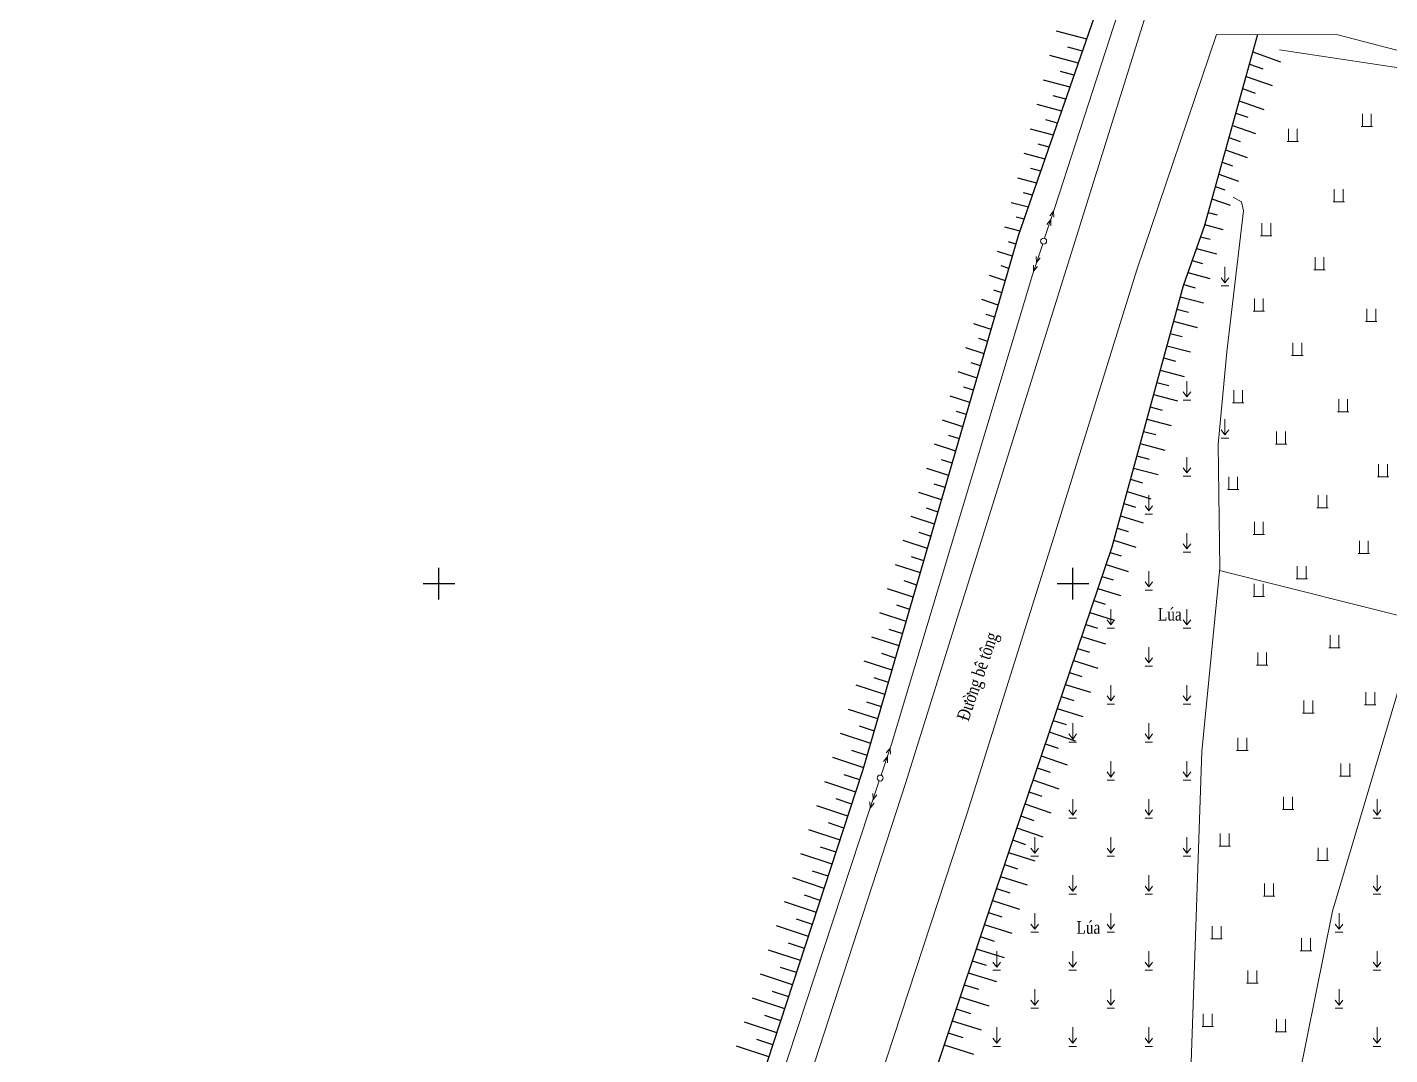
# Model space of a CAD drawing. Header units: metres. Extents: x 585499 to 586851, y 1565849 to 1566901.
# Drawn here: x 585967.5 to 586075, y 1566412.8 to 1566493.9 of the extents above; entities that cross this region are included whole.
import ezdxf

# ---------------------------------------------------------------- set-up
doc = ezdxf.new("R2010")
doc.units = ezdxf.units.M
for name, color, linetype in [('CTL', 165, 'Continuous'), ('K_HUNG', 7, 'Continuous'), ('taluy', 15, 'Continuous')]:
    doc.layers.add(name, color=color, linetype=linetype)
for name, color, linetype, lineweight in [('duong bo', 97, 'Continuous', 0), ('duong nhua-bt', 10, 'Continuous', 0), ('Ghi chu', 2, 'Continuous', 5), ('text', 7, 'Continuous', 0), ('ThucVat', 90, 'Continuous', 0), ('đuongdien', 2, 'Continuous', 0)]:
    doc.layers.add(name, color=color, linetype=linetype, lineweight=lineweight)
doc.styles.add('ghi chu', font='times.ttf', dxfattribs={"height": 1})
doc.linetypes.add('B_DAP_CAO1', pattern='A,0.2,[130,ltypeshp.shx,S=0.7500000000000001,R=0,X=0,Y=0.75],1.2,[130,ltypeshp.shx,S=0.25,R=0,X=0,Y=0.25],1', length=2.4)

# ---------------------------------------------------------------- blocks, each defined once
blk = doc.blocks.new('cdct')
at = {"layer": 'Ghi chu'}
for points in [[(-0.9471882375665928, 0), (-11.22761537194384, 0)], [(-8.176448829700973, -0.6559830730514022), (-10, 0), (-8.176448829700973, 0.6967160433578101)], [(-5.322867662595911, -0.6559830730514022), (-7.146418832894994, 0), (-5.322867662595911, 0.6967160433578101)], [(0.9471882370920071, 0), (11.22761537194384, 0)], [(5.322867662595911, -0.6559830730514022), (7.146418832894938, 0), (5.322867662595911, 0.6967160433578101)], [(8.176448829700917, -0.6559830730514022), (10, 0), (8.176448829700917, 0.6967160433578101)]]:
    blk.add_lwpolyline(points, dxfattribs=at)
blk.add_circle((0, 0), 0.9471882373144785, dxfattribs=at)
blk = doc.blocks.new('fdsa')
at = {"layer": 'ThucVat', "color": 8}
for p, q in [((586981.4263575979, 1565459.991382506), (586981.4263575979, 1565458.991382506)), ((586982.1263575979, 1565459.991382506), (586982.1263575979, 1565458.991382506))]:
    blk.add_line(p, q, dxfattribs=at)
blk.add_lwpolyline([(586981.326357598, 1565458.991382506), (586982.2263575979, 1565458.991382506)], dxfattribs=at)
blk = doc.blocks.new('aa')
at = {"layer": 'ThucVat', "color": 8}
for p, q in [((586849.3487158166, 1565409.619042327), (586849.0487158166, 1565410.019042327)), ((586849.3487158166, 1565409.619042327), (586849.3487158166, 1565410.869042327)), ((586849.3487158166, 1565409.619042327), (586849.6487158167, 1565410.019042327)), ((586849.0487158166, 1565409.369042327), (586849.6487158167, 1565409.369042327))]:
    blk.add_line(p, q, dxfattribs=at)

msp = doc.modelspace()

# ---------------------------------------------------------------- linework, layer by layer
at = {"layer": 'CTL', "color": 8}
for p, q in [((586051.0787846034, 1566492.970358514, 14.25), (586048.6890670995, 1566493.597669282, 14.25)), ((586051.0787846034, 1566492.970358514, 14.25), (586048.6890670995, 1566493.597669282, 14.25)), ((586050.7502110534, 1566492.022730157, 14.25), (586049.592687776, 1566492.326584824, 14.25)), ((586050.7502110534, 1566492.022730157, 14.25), (586049.592687776, 1566492.326584824, 14.25)), ((586064.1822146896, 1566491.95148741, 14.25), (586066.3752520265, 1566491.180900733, 14.25)), ((586064.1822146896, 1566491.95148741, 14.25), (586066.3752520265, 1566491.180900733, 14.25)), ((586050.4216375034, 1566491.0751018, 14.25), (586048.1812618977, 1566491.663209699, 14.25)), ((586050.4216375034, 1566491.0751018, 14.25), (586048.1812618977, 1566491.663209699, 14.25)), ((586063.9130809746, 1566490.986118005, 14.25), (586064.9784117748, 1566490.61178342, 14.25)), ((586063.9130809746, 1566490.986118005, 14.25), (586064.9784117748, 1566490.61178342, 14.25)), ((586049.7644904036, 1566489.179845086, 14.25), (586047.6734566959, 1566489.728750117, 14.25)), ((586049.7644904036, 1566489.179845086, 14.25), (586047.6734566959, 1566489.728750117, 14.25)), ((586050.0930639536, 1566490.127473443, 14.25), (586049.0102116251, 1566490.411726675, 14.25)), ((586050.0930639536, 1566490.127473443, 14.25), (586049.0102116251, 1566490.411726675, 14.25)), ((586063.6439472598, 1566490.0207486, 14.25), (586065.7122331237, 1566489.293996937, 14.25)), ((586063.6439472598, 1566490.0207486, 14.25), (586065.7122331237, 1566489.293996937, 14.25)), ((586063.3748135449, 1566489.055379195, 14.25), (586064.3777686086, 1566488.702962117, 14.25)), ((586063.3748135449, 1566489.055379195, 14.25), (586064.3777686086, 1566488.702962117, 14.25)), ((586049.1073433037, 1566487.284588371, 14.25), (586047.1656514939, 1566487.794290534, 14.25)), ((586049.1073433037, 1566487.284588371, 14.25), (586047.1656514939, 1566487.794290534, 14.25)), ((586049.4359168536, 1566488.232216729, 14.25), (586048.4277354742, 1566488.496868527, 14.25)), ((586049.4359168536, 1566488.232216729, 14.25), (586048.4277354742, 1566488.496868527, 14.25)), ((586063.1056798301, 1566488.09000979, 14.25), (586065.0492142211, 1566487.407093142, 14.25)), ((586063.1056798301, 1566488.09000979, 14.25), (586065.0492142211, 1566487.407093142, 14.25)), ((586048.7787697538, 1566486.336960014, 14.25), (586047.8452593235, 1566486.582010379, 14.25)), ((586048.7787697538, 1566486.336960014, 14.25), (586047.8452593235, 1566486.582010379, 14.25)), ((586062.8365461151, 1566487.124640385, 14.25), (586063.7771254424, 1566486.794140814, 14.25)), ((586062.8365461151, 1566487.124640385, 14.25), (586063.7771254424, 1566486.794140814, 14.25)), ((586048.4501962039, 1566485.389331657, 14.25), (586046.6578462921, 1566485.859830951, 14.25)), ((586048.4501962039, 1566485.389331657, 14.25), (586046.6578462921, 1566485.859830951, 14.25)), ((586062.5674124003, 1566486.15927098, 14.25), (586064.3861953183, 1566485.520189346, 14.25)), ((586062.5674124003, 1566486.15927098, 14.25), (586064.3861953183, 1566485.520189346, 14.25)), ((586048.1216226539, 1566484.4417033, 14.25), (586047.2627831725, 1566484.66715223, 14.25)), ((586048.1216226539, 1566484.4417033, 14.25), (586047.2627831725, 1566484.66715223, 14.25)), ((586062.2982786854, 1566485.193901575, 14.25), (586063.1764822762, 1566484.885319511, 14.25)), ((586062.2982786854, 1566485.193901575, 14.25), (586063.1764822762, 1566484.885319511, 14.25)), ((586047.7930491039, 1566483.494074943, 14.25), (586046.1500410903, 1566483.925371369, 14.25)), ((586047.7930491039, 1566483.494074943, 14.25), (586046.1500410903, 1566483.925371369, 14.25)), ((586061.7600112556, 1566483.263162765, 14.25), (586062.57583911, 1566482.976498208, 14.25)), ((586061.7600112556, 1566483.263162765, 14.25), (586062.57583911, 1566482.976498208, 14.25)), ((586062.0291449705, 1566484.22853217, 14.25), (586063.7231764155, 1566483.63328555, 14.25)), ((586062.0291449705, 1566484.22853217, 14.25), (586063.7231764155, 1566483.63328555, 14.25)), ((586047.4644755541, 1566482.546446586, 14.25), (586046.6803070217, 1566482.752294081, 14.25)), ((586047.4644755541, 1566482.546446586, 14.25), (586046.6803070217, 1566482.752294081, 14.25)), ((586061.4908775407, 1566482.29779336, 14.25), (586063.0601575128, 1566481.746381754, 14.25)), ((586061.4908775407, 1566482.29779336, 14.25), (586063.0601575128, 1566481.746381754, 14.25)), ((586047.1359020041, 1566481.598818228, 14.25), (586045.6422358885, 1566481.990911786, 14.25)), ((586047.1359020041, 1566481.598818228, 14.25), (586045.6422358885, 1566481.990911786, 14.25)), ((586061.2217438258, 1566481.332423955, 14.25), (586061.9751959436, 1566481.067676906, 14.25)), ((586061.2217438258, 1566481.332423955, 14.25), (586061.9751959436, 1566481.067676906, 14.25)), ((586046.4787549041, 1566479.703561514, 14.25), (586045.1344306866, 1566480.056452203, 14.25)), ((586046.4787549041, 1566479.703561514, 14.25), (586045.1344306866, 1566480.056452203, 14.25)), ((586046.8073284541, 1566480.651189871, 14.25), (586046.0978308709, 1566480.837435933, 14.25)), ((586046.8073284541, 1566480.651189871, 14.25), (586046.0978308709, 1566480.837435933, 14.25)), ((586060.952610111, 1566480.36705455, 14.25), (586062.3971386101, 1566479.859477958, 14.25)), ((586060.952610111, 1566480.36705455, 14.25), (586062.3971386101, 1566479.859477958, 14.25)), ((586060.6517713523, 1566479.287960711, 14.25), (586061.3610651068, 1566479.101267969, 14.25)), ((586060.6517713523, 1566479.287960711, 14.25), (586061.3610651068, 1566479.101267969, 14.25)), ((586045.8216078043, 1566477.8083048, 14.25), (586044.6266254848, 1566478.121992621, 14.25)), ((586045.8216078043, 1566477.8083048, 14.25), (586044.6266254848, 1566478.121992621, 14.25)), ((586046.1501813543, 1566478.755933157, 14.25), (586045.51535472, 1566478.922577784, 14.25)), ((586046.1501813543, 1566478.755933157, 14.25), (586045.51535472, 1566478.922577784, 14.25)), ((586060.38319563, 1566478.324592798, 14.25), (586061.8158192867, 1566477.947512869, 14.25)), ((586060.38319563, 1566478.324592798, 14.25), (586061.8158192867, 1566477.947512869, 14.25)), ((586045.5054675079, 1566476.785575716, 14.25), (586044.9254468693, 1566476.974175988, 14.25)), ((586045.5054675079, 1566476.785575716, 14.25), (586044.9254468693, 1566476.974175988, 14.25)), ((586060.0600005919, 1566477.375601199, 14.25), (586060.810640152, 1566477.178025855, 14.25)), ((586060.0600005919, 1566477.375601199, 14.25), (586060.810640152, 1566477.178025855, 14.25)), ((586045.2261988859, 1566475.824846155, 14.25), (586044.0362007474, 1566476.211787512, 14.25)), ((586045.2261988859, 1566475.824846155, 14.25), (586044.0362007474, 1566476.211787512, 14.25)), ((586059.727472405, 1566476.429066172, 14.25), (586061.3067401373, 1566476.013388152, 14.25)), ((586059.727472405, 1566476.429066172, 14.25), (586061.3067401373, 1566476.013388152, 14.25)), ((586044.9469302641, 1566474.864116594, 14.25), (586044.336952764, 1566475.062457678, 14.25)), ((586044.9469302641, 1566474.864116594, 14.25), (586044.336952764, 1566475.062457678, 14.25)), ((586059.3949442181, 1566475.482531145, 14.25), (586060.2235723904, 1566475.264428469, 14.25)), ((586059.3949442181, 1566475.482531145, 14.25), (586060.2235723904, 1566475.264428469, 14.25)), ((586044.6676616422, 1566473.903387032, 14.25), (586043.4177497802, 1566474.309810014, 14.25)), ((586044.6676616422, 1566473.903387032, 14.25), (586043.4177497802, 1566474.309810014, 14.25)), ((586058.7298878444, 1566473.589461091, 14.25), (586059.6365046288, 1566473.350831084, 14.25)), ((586058.7298878444, 1566473.589461091, 14.25), (586059.6365046288, 1566473.350831084, 14.25)), ((586059.0624160313, 1566474.535996118, 14.25), (586060.7976609879, 1566474.079263435, 14.25)), ((586059.0624160313, 1566474.535996118, 14.25), (586060.7976609879, 1566474.079263435, 14.25)), ((586044.3883930204, 1566472.942657471, 14.25), (586043.7484586586, 1566473.150739368, 14.25)), ((586044.3883930204, 1566472.942657471, 14.25), (586043.7484586586, 1566473.150739368, 14.25)), ((586058.4595092174, 1566472.626567719, 14.25), (586060.2885818385, 1566472.145138719, 14.25)), ((586058.4595092174, 1566472.626567719, 14.25), (586060.2885818385, 1566472.145138719, 14.25)), ((586044.1091243984, 1566471.98192791, 14.25), (586042.7992988131, 1566472.407832516, 14.25)), ((586044.1091243984, 1566471.98192791, 14.25), (586042.7992988131, 1566472.407832516, 14.25)), ((586058.196182935, 1566471.661818104, 14.25), (586059.1151125995, 1566471.419947233, 14.25)), ((586058.196182935, 1566471.661818104, 14.25), (586059.1151125995, 1566471.419947233, 14.25)), ((586043.5505871548, 1566470.060468787, 14.25), (586042.1808478461, 1566470.505855019, 14.25)), ((586043.5505871548, 1566470.060468787, 14.25), (586042.1808478461, 1566470.505855019, 14.25)), ((586043.8298557766, 1566471.021198349, 14.25), (586043.1599645531, 1566471.239021058, 14.25)), ((586043.8298557766, 1566471.021198349, 14.25), (586043.1599645531, 1566471.239021058, 14.25)), ((586057.9328566527, 1566470.697068489, 14.25), (586059.7795026891, 1566470.211014002, 14.25)), ((586057.9328566527, 1566470.697068489, 14.25), (586059.7795026891, 1566470.211014002, 14.25)), ((586043.2713185329, 1566469.099739226, 14.25), (586042.5714704477, 1566469.327302748, 14.25)), ((586043.2713185329, 1566469.099739226, 14.25), (586042.5714704477, 1566469.327302748, 14.25)), ((586057.6695303703, 1566469.732318875, 14.25), (586058.5972467423, 1566469.488135259, 14.25)), ((586057.6695303703, 1566469.732318875, 14.25), (586058.5972467423, 1566469.488135259, 14.25)), ((586042.992049911, 1566468.139009665, 14.25), (586041.562396879, 1566468.603877521, 14.25)), ((586042.992049911, 1566468.139009665, 14.25), (586041.562396879, 1566468.603877521, 14.25)), ((586057.4062040879, 1566468.76756926, 14.25), (586059.2704235397, 1566468.276889286, 14.25)), ((586057.4062040879, 1566468.76756926, 14.25), (586059.2704235397, 1566468.276889286, 14.25)), ((586042.7127812892, 1566467.178280104, 14.25), (586041.9829763423, 1566467.415584438, 14.25)), ((586042.7127812892, 1566467.178280104, 14.25), (586041.9829763423, 1566467.415584438, 14.25)), ((586057.1428778055, 1566467.802819645, 14.25), (586058.0793808852, 1566467.556323286, 14.25)), ((586057.1428778055, 1566467.802819645, 14.25), (586058.0793808852, 1566467.556323286, 14.25)), ((586042.4335126673, 1566466.217550542, 14.25), (586040.9439459118, 1566466.701900024, 14.25)), ((586042.4335126673, 1566466.217550542, 14.25), (586040.9439459118, 1566466.701900024, 14.25)), ((586056.879551523, 1566466.83807003, 14.25), (586058.7613443903, 1566466.342764569, 14.25)), ((586056.879551523, 1566466.83807003, 14.25), (586058.7613443903, 1566466.342764569, 14.25)), ((586042.1542440455, 1566465.256820981, 14.25), (586041.3944822368, 1566465.503866128, 14.25)), ((586042.1542440455, 1566465.256820981, 14.25), (586041.3944822368, 1566465.503866128, 14.25)), ((586056.6162252406, 1566465.873320415, 14.25), (586057.5615150281, 1566465.624511313, 14.25)), ((586056.6162252406, 1566465.873320415, 14.25), (586057.5615150281, 1566465.624511313, 14.25)), ((586041.8749754236, 1566464.29609142, 14.25), (586040.3254949447, 1566464.799922526, 14.25)), ((586041.8749754236, 1566464.29609142, 14.25), (586040.3254949447, 1566464.799922526, 14.25)), ((586056.0895726759, 1566463.943821186, 14.25), (586057.043649171, 1566463.69269934, 14.25)), ((586056.0895726759, 1566463.943821186, 14.25), (586057.043649171, 1566463.69269934, 14.25)), ((586056.3528989583, 1566464.908570801, 14.25), (586058.2522652409, 1566464.408639852, 14.25)), ((586056.3528989583, 1566464.908570801, 14.25), (586058.2522652409, 1566464.408639852, 14.25)), ((586041.3164381797, 1566462.374632298, 14.25), (586039.7070439776, 1566462.897945028, 14.25)), ((586041.3164381797, 1566462.374632298, 14.25), (586039.7070439776, 1566462.897945028, 14.25)), ((586041.5957068016, 1566463.335361859, 14.25), (586040.8059881313, 1566463.592147818, 14.25)), ((586041.5957068016, 1566463.335361859, 14.25), (586040.8059881313, 1566463.592147818, 14.25)), ((586055.8262463934, 1566462.979071571, 14.25), (586057.7431860914, 1566462.474515135, 14.25)), ((586055.8262463934, 1566462.979071571, 14.25), (586057.7431860914, 1566462.474515135, 14.25)), ((586055.562920111, 1566462.014321956, 14.25), (586056.5257833139, 1566461.760887367, 14.25)), ((586055.562920111, 1566462.014321956, 14.25), (586056.5257833139, 1566461.760887367, 14.25)), ((586040.7579009361, 1566460.453173175, 14.25), (586039.0885930106, 1566460.995967531, 14.25)), ((586040.7579009361, 1566460.453173175, 14.25), (586039.0885930106, 1566460.995967531, 14.25)), ((586041.0371695579, 1566461.413902736, 14.25), (586040.2174940261, 1566461.680429508, 14.25)), ((586041.0371695579, 1566461.413902736, 14.25), (586040.2174940261, 1566461.680429508, 14.25)), ((586055.2995938286, 1566461.049572342, 14.25), (586057.2341069421, 1566460.540390419, 14.25)), ((586055.2995938286, 1566461.049572342, 14.25), (586057.2341069421, 1566460.540390419, 14.25)), ((586040.4786323141, 1566459.492443614, 14.25), (586039.6289999206, 1566459.768711198, 14.25)), ((586040.4786323141, 1566459.492443614, 14.25), (586039.6289999206, 1566459.768711198, 14.25)), ((586055.0362675461, 1566460.084822727, 14.25), (586056.0079174568, 1566459.829075394, 14.25)), ((586055.0362675461, 1566460.084822727, 14.25), (586056.0079174568, 1566459.829075394, 14.25)), ((586040.1993636923, 1566458.531714052, 14.25), (586038.4701420434, 1566459.093990033, 14.25)), ((586040.1993636923, 1566458.531714052, 14.25), (586038.4701420434, 1566459.093990033, 14.25)), ((586054.7729412637, 1566459.120073112, 14.25), (586056.7250277926, 1566458.606265702, 14.25)), ((586054.7729412637, 1566459.120073112, 14.25), (586056.7250277926, 1566458.606265702, 14.25)), ((586039.9200950704, 1566457.570984491, 14.25), (586039.0405058151, 1566457.856992888, 14.25)), ((586039.9200950704, 1566457.570984491, 14.25), (586039.0405058151, 1566457.856992888, 14.25)), ((586054.5334976726, 1566458.242822614, 14.25), (586055.4849170075, 1566457.945921916, 14.25)), ((586054.5334976726, 1566458.242822614, 14.25), (586055.4849170075, 1566457.945921916, 14.25)), ((586039.6408264486, 1566456.61025493, 14.25), (586037.8516910763, 1566457.192012536, 14.25)), ((586039.6408264486, 1566456.61025493, 14.25), (586037.8516910763, 1566457.192012536, 14.25)), ((586054.2700112775, 1566457.277486394, 14.25), (586056.1384426875, 1566456.694422156, 14.25)), ((586054.2700112775, 1566457.277486394, 14.25), (586056.1384426875, 1566456.694422156, 14.25)), ((586039.3615578267, 1566455.649525369, 14.25), (586038.4520117098, 1566455.945274578, 14.25)), ((586039.3615578267, 1566455.649525369, 14.25), (586038.4520117098, 1566455.945274578, 14.25)), ((586053.7430384873, 1566455.346813953, 14.25), (586055.5426553775, 1566454.78522403, 14.25)), ((586053.7430384873, 1566455.346813953, 14.25), (586055.5426553775, 1566454.78522403, 14.25)), ((586054.0065248824, 1566456.312150173, 14.25), (586054.9235369575, 1566456.025986633, 14.25)), ((586054.0065248824, 1566456.312150173, 14.25), (586054.9235369575, 1566456.025986633, 14.25)), ((586039.0822892048, 1566454.688795808, 14.25), (586037.2332401092, 1566455.290035038, 14.25)), ((586039.0822892048, 1566454.688795808, 14.25), (586037.2332401092, 1566455.290035038, 14.25)), ((586053.4795520923, 1566454.381477733, 14.25), (586054.3621569074, 1566454.10605135, 14.25)), ((586053.4795520923, 1566454.381477733, 14.25), (586054.3621569074, 1566454.10605135, 14.25)), ((586038.5237519611, 1566452.767336685, 14.25), (586036.6147891422, 1566453.388057541, 14.25)), ((586038.5237519611, 1566452.767336685, 14.25), (586036.6147891422, 1566453.388057541, 14.25)), ((586038.803020583, 1566453.728066246, 14.25), (586037.8635176043, 1566454.033556268, 14.25)), ((586038.803020583, 1566453.728066246, 14.25), (586037.8635176043, 1566454.033556268, 14.25)), ((586053.2160656971, 1566453.416141512, 14.25), (586054.9468680676, 1566452.876025905, 14.25)), ((586053.2160656971, 1566453.416141512, 14.25), (586054.9468680676, 1566452.876025905, 14.25)), ((586038.2444833391, 1566451.806607124, 14.25), (586037.2750234988, 1566452.121837958, 14.25)), ((586038.2444833391, 1566451.806607124, 14.25), (586037.2750234988, 1566452.121837958, 14.25)), ((586052.92689345, 1566452.45882084, 14.25), (586053.7879339313, 1566452.190123841, 14.25)), ((586052.92689345, 1566452.45882084, 14.25), (586053.7879339313, 1566452.190123841, 14.25)), ((586037.9652147173, 1566450.845877562, 14.25), (586035.996338175, 1566451.486080043, 14.25)), ((586037.9652147173, 1566450.845877562, 14.25), (586035.996338175, 1566451.486080043, 14.25)), ((586052.6057692391, 1566451.511471124, 14.25), (586054.3510807578, 1566450.96682778, 14.25)), ((586052.6057692391, 1566451.511471124, 14.25), (586054.3510807578, 1566450.96682778, 14.25)), ((586037.6859460955, 1566449.885148001, 14.25), (586036.6865293935, 1566450.210119648, 14.25)), ((586037.6859460955, 1566449.885148001, 14.25), (586036.6865293935, 1566450.210119648, 14.25)), ((586052.2846450284, 1566450.564121407, 14.25), (586053.1689160657, 1566450.288175063, 14.25)), ((586052.2846450284, 1566450.564121407, 14.25), (586053.1689160657, 1566450.288175063, 14.25)), ((586037.4066774736, 1566448.92441844, 14.25), (586035.3778872079, 1566449.584102545, 14.25)), ((586037.4066774736, 1566448.92441844, 14.25), (586035.3778872079, 1566449.584102545, 14.25)), ((586051.9635208176, 1566449.616771691, 14.25), (586053.7552934479, 1566449.057629655, 14.25)), ((586051.9635208176, 1566449.616771691, 14.25), (586053.7552934479, 1566449.057629655, 14.25)), ((586037.1274088516, 1566447.963688879, 14.25), (586036.098035288, 1566448.298401338, 14.25)), ((586037.1274088516, 1566447.963688879, 14.25), (586036.098035288, 1566448.298401338, 14.25)), ((586051.6423966066, 1566448.669421975, 14.25), (586052.5498981997, 1566448.386226283, 14.25)), ((586051.6423966066, 1566448.669421975, 14.25), (586052.5498981997, 1566448.386226283, 14.25)), ((586036.8481402298, 1566447.002959318, 14.25), (586034.7594362408, 1566447.682125048, 14.25)), ((586036.8481402298, 1566447.002959318, 14.25), (586034.7594362408, 1566447.682125048, 14.25)), ((586051.0001481851, 1566446.774722542, 14.25), (586051.930880334, 1566446.484277504, 14.25)), ((586051.0001481851, 1566446.774722542, 14.25), (586051.930880334, 1566446.484277504, 14.25)), ((586051.3212723959, 1566447.722072259, 14.25), (586053.1595061381, 1566447.14843153, 14.25)), ((586051.3212723959, 1566447.722072259, 14.25), (586053.1595061381, 1566447.14843153, 14.25)), ((586036.2896029861, 1566445.081500195, 14.25), (586034.1409852736, 1566445.78014755, 14.25)), ((586036.2896029861, 1566445.081500195, 14.25), (586034.1409852736, 1566445.78014755, 14.25)), ((586036.568871608, 1566446.042229756, 14.25), (586035.5095411825, 1566446.386683028, 14.25)), ((586036.568871608, 1566446.042229756, 14.25), (586035.5095411825, 1566446.386683028, 14.25)), ((586050.6790239742, 1566445.827372826, 14.25), (586052.5637188281, 1566445.239233404, 14.25)), ((586050.6790239742, 1566445.827372826, 14.25), (586052.5637188281, 1566445.239233404, 14.25)), ((586050.3578997634, 1566444.880023109, 14.25), (586051.3118624683, 1566444.582328726, 14.25)), ((586050.3578997634, 1566444.880023109, 14.25), (586051.3118624683, 1566444.582328726, 14.25)), ((586035.7310657424, 1566443.160041073, 14.25), (586033.5225343066, 1566443.878170053, 14.25)), ((586035.7310657424, 1566443.160041073, 14.25), (586033.5225343066, 1566443.878170053, 14.25)), ((586036.0103343643, 1566444.120770634, 14.25), (586034.9210470773, 1566444.474964718, 14.25)), ((586036.0103343643, 1566444.120770634, 14.25), (586034.9210470773, 1566444.474964718, 14.25)), ((586050.0367755526, 1566443.932673393, 14.25), (586051.9679315182, 1566443.330035279, 14.25)), ((586050.0367755526, 1566443.932673393, 14.25), (586051.9679315182, 1566443.330035279, 14.25)), ((586035.4517971205, 1566442.199311511, 14.25), (586034.3325529718, 1566442.563246408, 14.25)), ((586035.4517971205, 1566442.199311511, 14.25), (586034.3325529718, 1566442.563246408, 14.25)), ((586049.7156513418, 1566442.985323677, 14.25), (586050.6928446025, 1566442.680379947, 14.25)), ((586049.7156513418, 1566442.985323677, 14.25), (586050.6928446025, 1566442.680379947, 14.25)), ((586035.1725284986, 1566441.23858195, 14.25), (586032.9040833395, 1566441.976192555, 14.25)), ((586035.1725284986, 1566441.23858195, 14.25), (586032.9040833395, 1566441.976192555, 14.25)), ((586049.3945271309, 1566442.037973961, 14.25), (586051.3721442084, 1566441.420837154, 14.25)), ((586049.3945271309, 1566442.037973961, 14.25), (586051.3721442084, 1566441.420837154, 14.25)), ((586034.8932598768, 1566440.277852389, 14.25), (586033.7440588663, 1566440.651528098, 14.25)), ((586034.8932598768, 1566440.277852389, 14.25), (586033.7440588663, 1566440.651528098, 14.25)), ((586049.0734029202, 1566441.090624245, 14.25), (586050.0738267368, 1566440.778431168, 14.25)), ((586049.0734029202, 1566441.090624245, 14.25), (586050.0738267368, 1566440.778431168, 14.25)), ((586034.6139912548, 1566439.317122828, 14.25), (586032.2856323724, 1566440.074215058, 14.25)), ((586034.6139912548, 1566439.317122828, 14.25), (586032.2856323724, 1566440.074215058, 14.25)), ((586048.4311544985, 1566439.195924812, 14.25), (586049.454808871, 1566438.876482389, 14.25)), ((586048.4311544985, 1566439.195924812, 14.25), (586049.454808871, 1566438.876482389, 14.25)), ((586048.7522787093, 1566440.143274528, 14.25), (586050.7763568985, 1566439.511639029, 14.25)), ((586048.7522787093, 1566440.143274528, 14.25), (586050.7763568985, 1566439.511639029, 14.25)), ((586034.0554540111, 1566437.395663705, 14.25), (586031.6671814052, 1566438.17223756, 14.25)), ((586034.0554540111, 1566437.395663705, 14.25), (586031.6671814052, 1566438.17223756, 14.25)), ((586034.334722633, 1566438.356393266, 14.25), (586033.1555647609, 1566438.739809787, 14.25)), ((586034.334722633, 1566438.356393266, 14.25), (586033.1555647609, 1566438.739809787, 14.25)), ((586048.126457345, 1566438.297036618, 14.25), (586050.1775222505, 1566437.603431485, 14.25)), ((586048.126457345, 1566438.297036618, 14.25), (586050.1775222505, 1566437.603431485, 14.25)), ((586047.8054281006, 1566437.349967062, 14.25), (586048.8313018642, 1566437.003049076, 14.25)), ((586047.8054281006, 1566437.349967062, 14.25), (586048.8313018642, 1566437.003049076, 14.25)), ((586033.4969167673, 1566435.474204582, 14.25), (586031.0487304382, 1566436.270260062, 14.25)), ((586033.4969167673, 1566435.474204582, 14.25), (586031.0487304382, 1566436.270260062, 14.25)), ((586033.7761853893, 1566436.434934144, 14.25), (586032.5670706555, 1566436.828091478, 14.25)), ((586033.7761853893, 1566436.434934144, 14.25), (586032.5670706555, 1566436.828091478, 14.25)), ((586047.4843988562, 1566436.402897507, 14.25), (586049.5368290051, 1566435.708830692, 14.25)), ((586047.4843988562, 1566436.402897507, 14.25), (586049.5368290051, 1566435.708830692, 14.25)), ((586033.1872982634, 1566434.503797299, 14.25), (586031.9632191027, 1566434.911594378, 14.25)), ((586033.1872982634, 1566434.503797299, 14.25), (586031.9632191027, 1566434.911594378, 14.25)), ((586047.1633696118, 1566435.455827951, 14.25), (586048.1899259972, 1566435.108679123, 14.25)), ((586047.1633696118, 1566435.455827951, 14.25), (586048.1899259972, 1566435.108679123, 14.25)), ((586032.8757298025, 1566433.553561757, 14.25), (586030.4230717266, 1566434.370654991, 14.25)), ((586032.8757298025, 1566433.553561757, 14.25), (586030.4230717266, 1566434.370654991, 14.25)), ((586046.8423403674, 1566434.508758396, 14.25), (586048.8961357598, 1566433.814229899, 14.25)), ((586046.8423403674, 1566434.508758396, 14.25), (586048.8961357598, 1566433.814229899, 14.25)), ((586032.5641613416, 1566432.603326215, 14.25), (586031.3355824264, 1566433.012622369, 14.25)), ((586032.5641613416, 1566432.603326215, 14.25), (586031.3355824264, 1566433.012622369, 14.25)), ((586046.5213111229, 1566433.56168884, 14.25), (586047.5485501301, 1566433.214309171, 14.25)), ((586046.5213111229, 1566433.56168884, 14.25), (586047.5485501301, 1566433.214309171, 14.25)), ((586032.2525928809, 1566431.653090673, 14.25), (586029.7909352956, 1566432.473182057, 14.25)), ((586032.2525928809, 1566431.653090673, 14.25), (586029.7909352956, 1566432.473182057, 14.25)), ((586045.8792526341, 1566431.667549729, 14.25), (586046.9071742629, 1566431.319939219, 14.25)), ((586045.8792526341, 1566431.667549729, 14.25), (586046.9071742629, 1566431.319939219, 14.25)), ((586046.2002818786, 1566432.614619285, 14.25), (586048.2554425144, 1566431.919629106, 14.25)), ((586046.2002818786, 1566432.614619285, 14.25), (586048.2554425144, 1566431.919629106, 14.25)), ((586031.94102442, 1566430.702855131, 14.25), (586030.7079457501, 1566431.113650361, 14.25)), ((586031.94102442, 1566430.702855131, 14.25), (586030.7079457501, 1566431.113650361, 14.25)), ((586045.5582233897, 1566430.720480174, 14.25), (586047.6147492692, 1566430.025028313, 14.25)), ((586045.5582233897, 1566430.720480174, 14.25), (586047.6147492692, 1566430.025028313, 14.25)), ((586031.6294559592, 1566429.752619589, 14.25), (586029.1587988647, 1566430.575709124, 14.25)), ((586031.6294559592, 1566429.752619589, 14.25), (586029.1587988647, 1566430.575709124, 14.25)), ((586045.2387492036, 1566429.772884747, 14.25), (586046.266575925, 1566429.425306331, 14.25)), ((586045.2387492036, 1566429.772884747, 14.25), (586046.266575925, 1566429.425306331, 14.25)), ((586031.0063190374, 1566427.852148505, 14.25), (586028.5266624336, 1566428.678236191, 14.25)), ((586031.0063190374, 1566427.852148505, 14.25), (586028.5266624336, 1566428.678236191, 14.25)), ((586031.3178874983, 1566428.802384047, 14.25), (586030.0803090737, 1566429.214678352, 14.25)), ((586031.3178874983, 1566428.802384047, 14.25), (586030.0803090737, 1566429.214678352, 14.25)), ((586044.9080328278, 1566428.782563904, 14.25), (586046.9828473064, 1566428.127553699, 14.25)), ((586044.9080328278, 1566428.782563904, 14.25), (586046.9828473064, 1566428.127553699, 14.25)), ((586044.5912366044, 1566427.833926564, 14.25), (586045.6365170645, 1566427.503935919, 14.25)), ((586044.5912366044, 1566427.833926564, 14.25), (586045.6365170645, 1566427.503935919, 14.25)), ((586030.3831821159, 1566425.951677422, 14.25), (586027.8945260027, 1566426.780763258, 14.25)), ((586030.3831821159, 1566425.951677422, 14.25), (586027.8945260027, 1566426.780763258, 14.25)), ((586030.6947505766, 1566426.901912963, 14.25), (586029.4526723975, 1566427.315706344, 14.25)), ((586030.6947505766, 1566426.901912963, 14.25), (586029.4526723975, 1566427.315706344, 14.25)), ((586044.2744403809, 1566426.885289224, 14.25), (586046.380747743, 1566426.220336848, 14.25)), ((586044.2744403809, 1566426.885289224, 14.25), (586046.380747743, 1566426.220336848, 14.25)), ((586030.0716136551, 1566425.00144188, 14.25), (586028.8250357211, 1566425.416734335, 14.25)), ((586030.0716136551, 1566425.00144188, 14.25), (586028.8250357211, 1566425.416734335, 14.25)), ((586043.9576441573, 1566425.936651884, 14.25), (586045.0186710593, 1566425.601690153, 14.25)), ((586043.9576441573, 1566425.936651884, 14.25), (586045.0186710593, 1566425.601690153, 14.25)), ((586029.7600451942, 1566424.051206338, 14.25), (586027.2623895718, 1566424.883290324, 14.25)), ((586029.7600451942, 1566424.051206338, 14.25), (586027.2623895718, 1566424.883290324, 14.25)), ((586043.640847934, 1566424.988014544, 14.25), (586045.7786481794, 1566424.313119998, 14.25)), ((586043.640847934, 1566424.988014544, 14.25), (586045.7786481794, 1566424.313119998, 14.25)), ((586029.4484767333, 1566423.100970796, 14.25), (586028.1973990448, 1566423.517762327, 14.25)), ((586029.4484767333, 1566423.100970796, 14.25), (586028.1973990448, 1566423.517762327, 14.25)), ((586043.0072554869, 1566423.090739864, 14.25), (586045.1765486159, 1566422.405903147, 14.25)), ((586043.0072554869, 1566423.090739864, 14.25), (586045.1765486159, 1566422.405903147, 14.25)), ((586043.3240517104, 1566424.039377204, 14.25), (586044.400825054, 1566423.699444388, 14.25)), ((586043.3240517104, 1566424.039377204, 14.25), (586044.400825054, 1566423.699444388, 14.25)), ((586029.1369082725, 1566422.150735254, 14.25), (586026.6302531407, 1566422.985817391, 14.25)), ((586029.1369082725, 1566422.150735254, 14.25), (586026.6302531407, 1566422.985817391, 14.25)), ((586042.6904592634, 1566422.142102524, 14.25), (586043.7829790488, 1566421.797198622, 14.25)), ((586042.6904592634, 1566422.142102524, 14.25), (586043.7829790488, 1566421.797198622, 14.25)), ((586028.5137713507, 1566420.25026417, 14.25), (586025.9981167098, 1566421.088344458, 14.25)), ((586028.5137713507, 1566420.25026417, 14.25), (586025.9981167098, 1566421.088344458, 14.25)), ((586028.8253398116, 1566421.200499712, 14.25), (586027.5697623685, 1566421.618790318, 14.25)), ((586028.8253398116, 1566421.200499712, 14.25), (586027.5697623685, 1566421.618790318, 14.25)), ((586042.37366304, 1566421.193465184, 14.25), (586044.5744490523, 1566420.498686296, 14.25)), ((586042.37366304, 1566421.193465184, 14.25), (586044.5744490523, 1566420.498686296, 14.25)), ((586042.0568668165, 1566420.244827844, 14.25), (586043.1651330435, 1566419.894952857, 14.25)), ((586042.0568668165, 1566420.244827844, 14.25), (586043.1651330435, 1566419.894952857, 14.25)), ((586027.8906344292, 1566418.349793086, 14.25), (586025.3659802788, 1566419.190871524, 14.25)), ((586027.8906344292, 1566418.349793086, 14.25), (586025.3659802788, 1566419.190871524, 14.25)), ((586028.20220289, 1566419.300028628, 14.25), (586026.942125692, 1566419.719818309, 14.25)), ((586028.20220289, 1566419.300028628, 14.25), (586026.942125692, 1566419.719818309, 14.25)), ((586041.7400705931, 1566419.296190504, 14.25), (586043.9723494889, 1566418.591469445, 14.25)), ((586041.7400705931, 1566419.296190504, 14.25), (586043.9723494889, 1566418.591469445, 14.25)), ((586027.5790659684, 1566417.399557544, 14.25), (586026.3144890158, 1566417.820846301, 14.25)), ((586027.5790659684, 1566417.399557544, 14.25), (586026.3144890158, 1566417.820846301, 14.25)), ((586041.4232743696, 1566418.347553164, 14.25), (586042.5472870383, 1566417.992707092, 14.25)), ((586041.4232743696, 1566418.347553164, 14.25), (586042.5472870383, 1566417.992707092, 14.25)), ((586027.2674975075, 1566416.449322002, 14.25), (586024.7338438478, 1566417.293398591, 14.25)), ((586027.2674975075, 1566416.449322002, 14.25), (586024.7338438478, 1566417.293398591, 14.25)), ((586041.1064781462, 1566417.398915824, 14.25), (586043.3702499253, 1566416.684252595, 14.25)), ((586041.1064781462, 1566417.398915824, 14.25), (586043.3702499253, 1566416.684252595, 14.25)), ((586026.9559290466, 1566415.49908646, 14.25), (586025.6868523394, 1566415.921874292, 14.25)), ((586026.9559290466, 1566415.49908646, 14.25), (586025.6868523394, 1566415.921874292, 14.25)), ((586040.7896819226, 1566416.450278484, 14.25), (586041.9294410332, 1566416.090461327, 14.25)), ((586040.7896819226, 1566416.450278484, 14.25), (586041.9294410332, 1566416.090461327, 14.25)), ((586026.6443605857, 1566414.548850918, 14.25), (586024.1017074168, 1566415.395925658, 14.25)), ((586026.6443605857, 1566414.548850918, 14.25), (586024.1017074168, 1566415.395925658, 14.25)), ((586040.1560894757, 1566414.553003805, 14.25), (586041.3115950278, 1566414.188215562, 14.25)), ((586040.1560894757, 1566414.553003805, 14.25), (586041.3115950278, 1566414.188215562, 14.25)), ((586040.4728856992, 1566415.501641145, 14.25), (586042.7681503618, 1566414.777035744, 14.25)), ((586040.4728856992, 1566415.501641145, 14.25), (586042.7681503618, 1566414.777035744, 14.25)), ((586026.0212236642, 1566412.648379835, 14.25), (586023.4695709859, 1566413.498452724, 14.25)), ((586026.0212236642, 1566412.648379835, 14.25), (586023.4695709859, 1566413.498452724, 14.25)), ((586026.332792125, 1566413.598615376, 14.25), (586025.0592156631, 1566414.022902284, 14.25)), ((586026.332792125, 1566413.598615376, 14.25), (586025.0592156631, 1566414.022902284, 14.25)), ((586039.8392932522, 1566413.604366465, 14.25), (586042.1660507983, 1566412.869818893, 14.25)), ((586039.8392932522, 1566413.604366465, 14.25), (586042.1660507983, 1566412.869818893, 14.25))]:
    msp.add_line(p, q, dxfattribs=at)
at = {"layer": 'duong bo', "color": 8, "linetype": 'B_DAP_CAO1', "elevation": 14.25}
msp.add_lwpolyline([(586378.2790000001, 1566409.326), (586370.1630000001, 1566411.592), (586360.3620000001, 1566414.332), (586339.7590000001, 1566420.134), (586323.174, 1566425.019), (586301.7620000001, 1566430.696), (586272.3570000001, 1566439.143), (586243.93, 1566446.925), (586220.533, 1566453.33), (586183.359, 1566463.625), (586153.5560000001, 1566471.838), (586114.8250000001, 1566482.271), (586100.938, 1566485.53), (586093.133, 1566487.505), (586070.89, 1566493.29), (586061.3160000001, 1566493.328)], dxfattribs=at)
at = {"layer": 'duong bo', "color": 8, "elevation": 14.25}
for points in [[(586066.2880000001, 1566492.118), (586078.128, 1566490.326), (586091.738, 1566487.008), (586092.9507031671, 1566486.541350285), (586089.0539668248, 1566478.608450841), (586087.9497917265, 1566476.722213996), (586085.7485523629, 1566468.97329374), (586082.6503500622, 1566457.404026709), (586076.5588614317, 1566444.642713626), (586070.475356894, 1566424.164581955), (586067.1230358863, 1566407.586585536), (586059.2392431505, 1566409.902624588), (586060.1625286437, 1566436.74079819), (586061.5724695498, 1566451.247336732), (586061.4517101448, 1566460.974700749), (586062.1338510821, 1566468.276122521), (586063.4585867467, 1566479.418691956), (586063.2846832232, 1566480.121637749), (586062.6194869226, 1566480.492265158)], [(586077.6737882736, 1566446.978420275), (586061.551042092, 1566451.026874839)]]:
    msp.add_lwpolyline(points, dxfattribs=at)
at = {"layer": 'duong nhua-bt', "color": 8, "elevation": 14.25}
for points in [[(585967.533, 1566221.544), (585979.895, 1566257.18), (585985.248, 1566273.955), (585994.4970000001, 1566302.686), (586008.9890000001, 1566347.977), (586022.479, 1566390.292), (586036.784, 1566434.23), (586050.0070000001, 1566476.543), (586062.9500000001, 1566517.958), (586075.755, 1566558.661), (586087.817, 1566596.798), (586113.8150000001, 1566679.504), (586113.8150000001, 1566679.504), (586116.54, 1566689.232)], [(586061.3160000001, 1566493.328), (586055.033, 1566474.762), (586048.361, 1566453.242), (586041.6610000001, 1566431.898), (586027.1610000001, 1566387.759), (586014.1340000001, 1566346.609), (585998.4280000001, 1566300.666), (585984.6460000001, 1566255.972)]]:
    msp.add_lwpolyline(points, dxfattribs=at)
at = {"layer": 'K_HUNG', "color": 8}
for p, q in [((586000, 1566448.75), (586000, 1566451.25)), ((586050, 1566448.75), (586050, 1566451.25)), ((585998.75, 1566450), (586001.25, 1566450)), ((586048.75, 1566450), (586051.25, 1566450))]:
    msp.add_line(p, q, dxfattribs=at)
at = {"layer": 'taluy', "color": 8, "elevation": 14.25}
for points in [[(585972.843, 1566245.085), (585978.547, 1566267.242), (585980.968, 1566274.282), (585990.799, 1566303.108), (586005.6050000001, 1566349.19), (586018.905, 1566390.945), (586033.43, 1566435.244), (586045.7050000001, 1566477.472), (586052.1077016678, 1566495.937824969), (586051.103, 1566498.481), (586050.6645768755, 1566499.440011313), (586048.2553768421, 1566500.496882646), (586038.5240000001, 1566504.038)], [(585972.843, 1566245.085), (585978.547, 1566267.242), (585980.968, 1566274.282), (585990.799, 1566303.108), (586005.6050000001, 1566349.19), (586018.905, 1566390.945), (586033.43, 1566435.244), (586045.7050000001, 1566477.472), (586052.1077016678, 1566495.937824969), (586051.103, 1566498.481), (586050.6645768755, 1566499.440011313), (586048.2553768421, 1566500.496882646), (586038.5240000001, 1566504.038)], [(586064.5623780946, 1566493.315114856), (586060.344, 1566478.184), (586058.6960000001, 1566473.493), (586053.0700000001, 1566452.881), (586045.354, 1566430.118), (586030.702, 1566386.243), (586017.7150000001, 1566345.002), (586002.013, 1566299.535), (585993.2520000001, 1566270.945), (585992.0710000001, 1566266.982), (585991.6270000001, 1566265.985), (585988.5320000001, 1566256.211), (585987.8550000001, 1566254.024), (585983.848, 1566241.358)], [(586064.5623780946, 1566493.315114856), (586060.344, 1566478.184), (586058.6960000001, 1566473.493), (586053.0700000001, 1566452.881), (586045.354, 1566430.118), (586030.702, 1566386.243), (586017.7150000001, 1566345.002), (586002.013, 1566299.535), (585993.2520000001, 1566270.945), (585992.0710000001, 1566266.982), (585991.6270000001, 1566265.985), (585988.5320000001, 1566256.211), (585987.8550000001, 1566254.024), (585983.848, 1566241.358)]]:
    msp.add_lwpolyline(points, dxfattribs=at)
at = {"layer": 'đuongdien', "color": 8, "elevation": 14.25}
for points in [[(586048.5726435774, 1566479.685521097), (586060.1613564227, 1566515.421478902)], [(586035.6826435773, 1566437.317521098), (586046.8013564227, 1566474.358478902)], [(586021.1436435774, 1566393.258521097), (586033.9113564227, 1566431.990478903)]]:
    msp.add_lwpolyline(points, dxfattribs=at)

# ---------------------------------------------------------------- block references
at = {"layer": 'Ghi chu', "color": 8, "xscale": 0.249999999932685, "yscale": 0.249999999932685, "zscale": 0.249999999932685, "rotation": 71.60759187456085}
for p in [(586047.687, 1566477.022, 14.25), (586034.797, 1566434.654, 14.25)]:
    msp.add_blockref('cdct', p, dxfattribs=at)
at = {"layer": 'ThucVat', "color": 8}
for name, p in [('fdsa', (-908.6001139484579, 1027.064657570794)), ('fdsa', (-914.4383519169642, 1025.898639174644)), ('fdsa', (-910.8171663415851, 1021.12053855462)), ('fdsa', (-916.5371615157928, 1018.439064072678)), ('fdsa', (-912.3395423181355, 1015.757589590736)), ('aa', (-787.3659580755048, 1064.117560295621)), ('fdsa', (-917.1209853126202, 1012.494945056504)), ('fdsa', (-908.2527757402277, 1011.678364349995)), ('fdsa', (-914.0836235340685, 1008.996889868286)), ('aa', (-790.3659580755048, 1055.117560295621)), ('fdsa', (-918.7542139089201, 1005.267102317186)), ('fdsa', (-910.4698281333549, 1004.568226937903)), ('aa', (-787.3659580755048, 1052.117560295621)), ('fdsa', (-915.3695139221381, 1002.000779491616)), ('aa', (-790.3659580755048, 1049.117560295621)), ('fdsa', (-907.3216137351701, 999.4370103366673)), ('fdsa', (-919.1458931650268, 998.4254801822826)), ('aa', (-793.3659580755048, 1046.117560295621)), ('aa', (-793.3659580755048, 1046.117560295621)), ('fdsa', (-912.1030567295384, 996.990946508944)), ('fdsa', (-917.1209853126202, 994.8906420792919)), ('aa', (-790.3659580755048, 1043.117560295621)), ('fdsa', (-908.836599537055, 993.3751859935)), ('fdsa', (-913.7362853258383, 991.3962651824113)), ('aa', (-793.3659580755048, 1040.117560295621)), ('aa', (-793.3659580755048, 1040.117560295621)), ('fdsa', (-917.1283754872857, 989.9911578407045)), ('aa', (-796.3659580755048, 1037.117560295621)), ('aa', (-796.3659580755048, 1037.117560295621)), ('aa', (-790.3659580755048, 1037.117560295621)), ('fdsa', (-911.1497242006008, 985.9487155147363)), ('aa', (-793.3659580755048, 1034.117560295621)), ('aa', (-793.3659580755048, 1034.117560295621)), ('fdsa', (-916.8549390254775, 984.5840693793725)), ('aa', (-796.3659580755048, 1031.117560295621)), ('aa', (-796.3659580755048, 1031.117560295621)), ('aa', (-790.3659580755048, 1031.117560295621)), ('fdsa', (-908.3340676613152, 981.4464867550414)), ('fdsa', (-913.2189731007675, 980.7880725818686)), ('aa', (-799.3659580755048, 1028.117560295621)), ('aa', (-793.3659580755048, 1028.117560295621)), ('aa', (-793.3659580755048, 1028.117560295621)), ('fdsa', (-918.4216560499044, 977.8380828225054)), ('aa', (-796.3659580755048, 1025.117560295621)), ('aa', (-796.3659580755048, 1025.117560295621)), ('aa', (-790.3659580755048, 1025.117560295621)), ('fdsa', (-910.3072442911798, 975.8150225139689)), ('aa', (-799.3659580755048, 1022.117560295621)), ('aa', (-793.3659580755048, 1022.117560295621)), ('aa', (-793.3659580755048, 1022.117560295621)), ('fdsa', (-914.8152508238563, 973.1887224039529)), ('aa', (-775.3659580755048, 1022.117560295621)), ('aa', (-802.3659580755048, 1019.117560295621)), ('aa', (-796.3659580755048, 1019.117560295621)), ('aa', (-796.3659580755048, 1019.117560295621)), ('aa', (-790.3659580755048, 1019.117560295621)), ('fdsa', (-919.8110088829417, 970.2865504338406)), ('fdsa', (-912.0882763803238, 969.1536366611253)), ('aa', (-799.3659580755048, 1016.117560295621)), ('aa', (-793.3659580755048, 1016.117560295621)), ('aa', (-793.3659580755048, 1016.117560295621)), ('fdsa', (-916.3154562765267, 966.3397436861414)), ('aa', (-775.3659580755048, 1016.117560295621)), ('aa', (-802.3659580755048, 1013.117560295621)), ('aa', (-796.3659580755048, 1013.117560295621)), ('aa', (-796.3659580755048, 1013.117560295621)), ('aa', (-778.3659580755048, 1013.117560295621)), ('fdsa', (-920.4539540769765, 962.9851418652106)), ('fdsa', (-913.4037274668226, 962.0214295000769)), ('aa', (-805.3659580755048, 1010.117560295621)), ('aa', (-799.3659580755048, 1010.117560295621)), ('aa', (-793.3659580755048, 1010.117560295621)), ('aa', (-793.3659580755048, 1010.117560295621)), ('aa', (-775.3659580755048, 1010.117560295621)), ('fdsa', (-917.6309073630255, 959.49076496833)), ('aa', (-802.3659580755048, 1007.117560295621)), ('aa', (-796.3659580755048, 1007.117560295621)), ('aa', (-796.3659580755048, 1007.117560295621)), ('aa', (-778.3659580755048, 1007.117560295621)), ('fdsa', (-921.1486304934369, 956.055240734946)), ('fdsa', (-915.3769040966872, 955.6432720902376)), ('aa', (-805.3659580755048, 1004.117560295621)), ('aa', (-799.3659580755048, 1004.117560295621)), ('aa', (-793.3659580755048, 1004.117560295621)), ('aa', (-793.3659580755048, 1004.117560295621)), ('aa', (-775.3659580755048, 1004.117560295621))]:
    msp.add_blockref(name, p, dxfattribs=at)

# ---------------------------------------------------------------- texts
at = {"layer": 'text', "color": 8, "style": 'ghi chu', "width": 0.8}
for p in [(586056.6980395967, 1566447.080094377, 14.25), (586050.2753954211, 1566422.368205136, 14.25)]:
    msp.add_text('Lúa', height=0.9999999999999998, dxfattribs=at).set_placement(p)
msp.add_text('Ðường bê tông', height=1, rotation=71.02425499266927, dxfattribs=at).set_placement((586041.7503052917, 1566439.083914652, 14.25))

doc.saveas('drawing.dxf')
